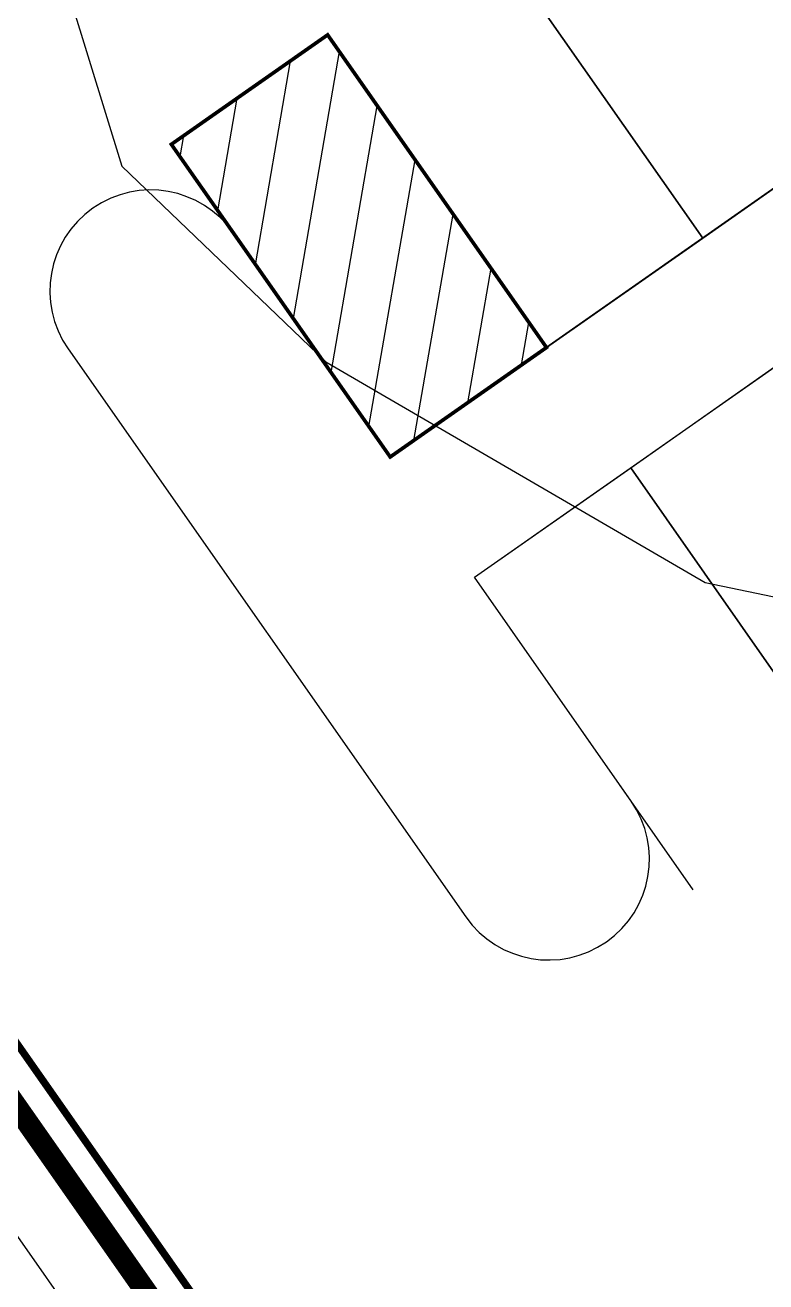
# Model space of a CAD drawing. Header units: millimetres. Extents: x 152904052 to 153933663, y 538271515 to 539240469.
# Drawn here: x 153435995 to 153446089, y 538571438 to 538588560 of the extents above; entities that cross this region are included whole.
import ezdxf

# ---------------------------------------------------------------- set-up
doc = ezdxf.new("R2010")
doc.units = ezdxf.units.MM
doc.layers.add('SCHM', color=9, linetype='Continuous')

msp = doc.modelspace()

# ---------------------------------------------------------------- hatches: boundary and pattern name
at = {"layer": 'SCHM'}
h = msp.add_hatch(dxfattribs=at)
h.set_pattern_fill('ANSI31', color=256, scale=200, angle=-7.189961912916426e-11)
h.set_pattern_definition([(79.99999999992068, (-0.0006760358810424805, 0.0001924633979797363), (-625.3529231625994, 110.2665928193663), [])])
h.paths.add_polyline_path([(153437987.1797919, 538586936.2333981), (153440116.975107, 538588427.532133), (153443099.5725761, 538584167.9415028), (153440969.7772608, 538582676.6427684)])

# ---------------------------------------------------------------- linework, layer by layer
at = {"layer": 'SCHM', "const_width": 299.9999999999999}
msp.add_lwpolyline([(153516377.8116663, 538737720.2415776), (153499645.0658453, 538637137.3399549), (153487684.335894, 538628762.3466802), (153506386.8443909, 538602052.396449), (153445810.5507159, 538559636.4189806), (153427681.4859228, 538585527.4067285, 0.4141457935183638), (153426288.8901961, 538585772.7927908), (153424446.0842807, 538584482.4461976, 0.414213562373095), (153424200.5086727, 538583089.7177169), (153443870.1524423, 538554998.5551741, 0.4088795872135764), (153452912.116893, 538553398.1493766), (153485721.0120548, 538576279.9412265), (153508667.5759616, 538588016.3467681)], format="xyb", dxfattribs=at)
at = {"layer": 'SCHM', "ltscale": 0.0008}
msp.add_lwpolyline([(153481524.0909314, 538624745.7542961), (153479271.4228091, 538623168.4190965), (153485695.4788965, 538613993.9162005), (153440969.7772787, 538582676.6427758), (153438833.2050524, 538585727.9841421, 0.9999999999999999), (153436580.5369306, 538584150.648942), (153442000.8342558, 538576409.662121, 0.9999999999999999), (153444253.5023773, 538577986.9973211), (153442116.9301512, 538581038.3386872), (153486842.6317693, 538612355.6121118), (153488979.2039959, 538609304.2707455, 0.9999999999999999), (153491231.8721174, 538610881.6059455)], format="xyb", close=True, dxfattribs=at)
at = {"layer": 'SCHM'}
for points in [[(153442246.7704392, 538589918.8308744), (153445229.3679089, 538585659.2402449), (153447359.1632239, 538587150.5389792), (153444376.5657548, 538591410.1296096)], [(153436402.4956267, 538589589.504719), (153437311.4996586, 538586639.5059619), (153440093.5033036, 538583972.5097634), (153445260.5074127, 538580965.5168252), (153454289.5099728, 538579092.5291646), (153460138.5095068, 538579433.5371587), (153467139.5083424, 538580285.5467262), (153471897.5045719, 538583044.5532289), (153474644.5013641, 538585391.5569828), (153477152.497667, 538588096.5604107), (153480138.4932076, 538591359.5644913)], [(153440116.9751247, 538588427.5321406), (153443099.5725933, 538584167.9415101), (153445229.3679089, 538585659.2402449), (153442246.7704392, 538589918.8308744)], [(153445450.2595111, 538558407.5213507), (153427152.2503591, 538584539.7866488)], [(153447229.3229356, 538578270.0467916), (153444246.7254664, 538582529.6374217), (153446376.5207816, 538584020.9361559), (153449359.1182502, 538579761.3455257)], [(153445099.52762, 538576778.7480569), (153442116.9301512, 538581038.3386872), (153444246.7254664, 538582529.6374217), (153447229.3229356, 538578270.0467916)]]:
    msp.add_lwpolyline(points, dxfattribs=at)
at = {"layer": 'SCHM', "const_width": 49.99999999999999}
msp.add_lwpolyline([(153437987.1797919, 538586936.2333981), (153440116.975107, 538588427.532133), (153443099.5725761, 538584167.9415028), (153440969.7772608, 538582676.6427684)], close=True, dxfattribs=at)
at = {"layer": 'SCHM', "const_width": 99.99999999999999}
msp.add_lwpolyline([(153427234.7466948, 538587037.1398649), (153445933.3385192, 538560332.7832205)], dxfattribs=at)

doc.saveas('drawing.dxf')
